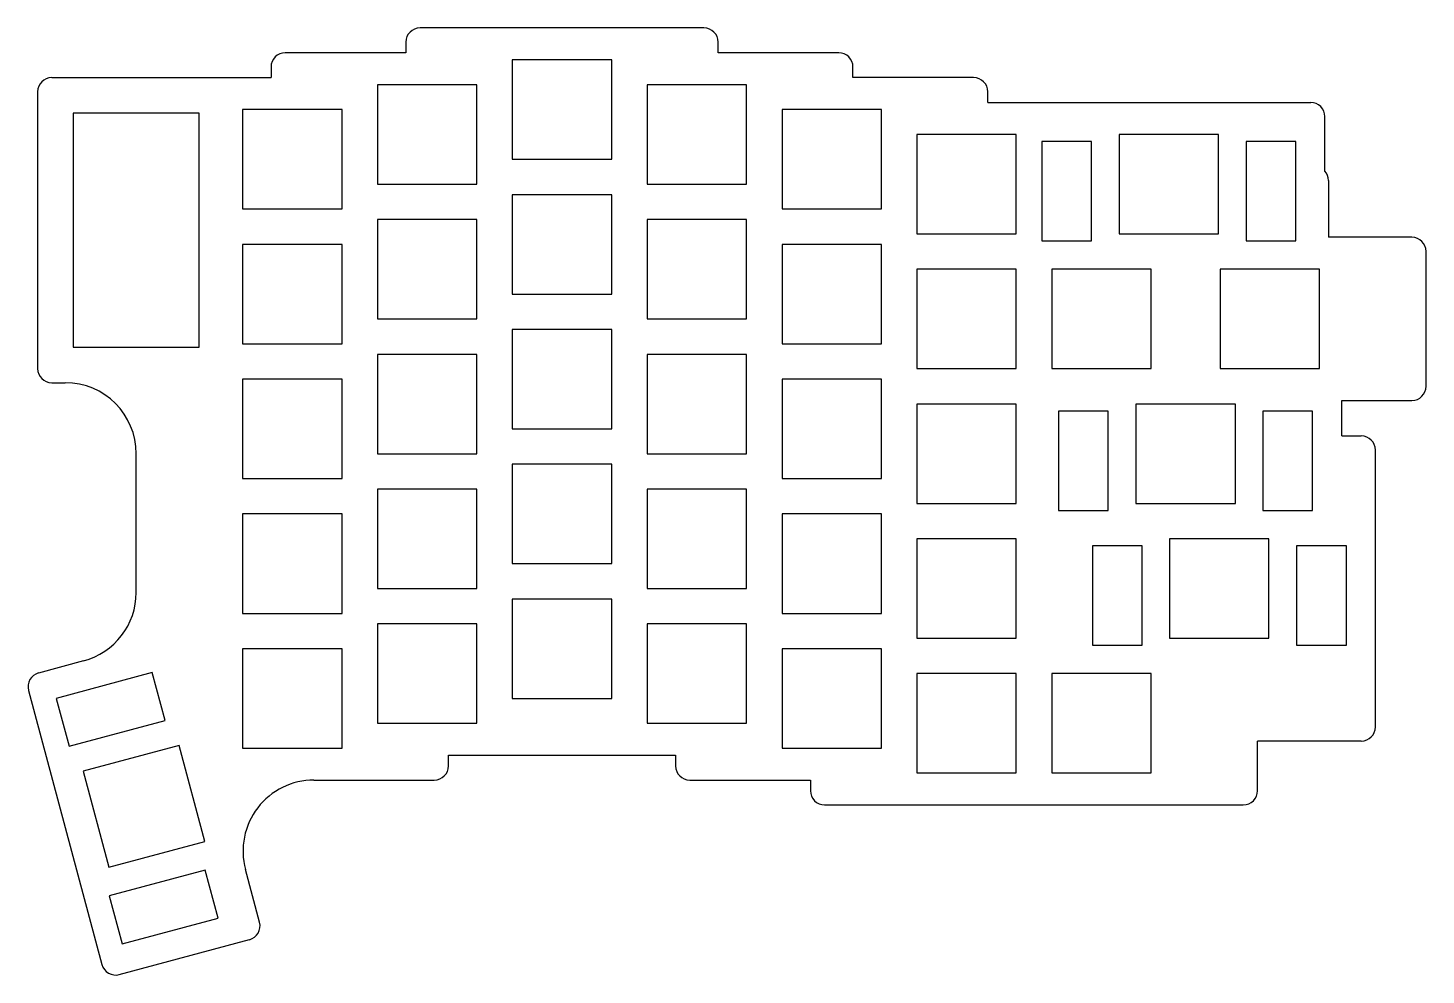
# Model space of a CAD drawing. Header units: millimetres. Extents: x 208 to 405, y -269 to -136.
import ezdxf

# ---------------------------------------------------------------- set-up
doc = ezdxf.new("R2010")
doc.units = ezdxf.units.MM

msp = doc.modelspace()

# ---------------------------------------------------------------- linework, layer by layer
for p, q in [((303, -135.5), (263, -135.5)), ((261, -137.5), (261, -139)), ((305, -139), (305, -137.5)), ((261, -139), (244, -139)), ((322, -139), (305, -139)), ((242, -141), (242, -142.5)), ((290, -140), (276, -140)), ((276, -140), (276, -154)), ((290, -154), (290, -140)), ((324, -142.5), (324, -141)), ((211.11, -142.5), (242, -142.5)), ((271, -143.5), (257, -143.5)), ((257, -143.5), (257, -157.5)), ((271, -157.5), (271, -143.5)), ((309, -143.5), (295, -143.5)), ((295, -143.5), (295, -157.5)), ((309, -157.5), (309, -143.5)), ((341, -142.5), (324, -142.5)), ((209.11, -144.5), (209.11, -183.5)), ((343, -146), (343, -144.5)), ((231.89, -147.5), (214.11, -147.5)), ((214.11, -147.5), (214.11, -180.5)), ((231.89, -180.5), (231.89, -147.5)), ((252, -147), (238, -147)), ((238, -147), (238, -161)), ((252, -161), (252, -147)), ((328, -147), (314, -147)), ((314, -147), (314, -161)), ((328, -161), (328, -147)), ((343, -146), (388.5, -146)), ((390.5, -155.68), (390.5, -148)), ((347, -150.5), (333, -150.5)), ((333, -150.5), (333, -164.5)), ((347, -164.5), (347, -150.5)), ((357.6, -151.5), (350.6, -151.5)), ((350.6, -151.5), (350.6, -165.5)), ((357.6, -165.5), (357.6, -151.5)), ((375.5, -150.5), (361.5, -150.5)), ((361.5, -150.5), (361.5, -164.5)), ((375.5, -164.5), (375.5, -150.5)), ((386.4, -151.5), (379.4, -151.5)), ((379.4, -151.5), (379.4, -165.5)), ((386.4, -165.5), (386.4, -151.5)), ((276, -154), (290, -154)), ((257, -157.5), (271, -157.5)), ((295, -157.5), (309, -157.5)), ((391, -157), (391, -165)), ((290, -159), (276, -159)), ((276, -159), (276, -173)), ((290, -173), (290, -159)), ((238, -161), (252, -161)), ((314, -161), (328, -161)), ((271, -162.5), (257, -162.5)), ((257, -162.5), (257, -176.5)), ((271, -176.5), (271, -162.5)), ((309, -162.5), (295, -162.5)), ((295, -162.5), (295, -176.5)), ((309, -176.5), (309, -162.5)), ((333, -164.5), (347, -164.5)), ((361.5, -164.5), (375.5, -164.5)), ((402.75, -165), (391, -165)), ((252, -166), (238, -166)), ((238, -166), (238, -180)), ((252, -180), (252, -166)), ((328, -166), (314, -166)), ((314, -166), (314, -180)), ((328, -180), (328, -166)), ((350.6, -165.5), (357.6, -165.5)), ((379.4, -165.5), (386.4, -165.5)), ((404.75, -186), (404.75, -167)), ((347, -169.5), (333, -169.5)), ((333, -169.5), (333, -183.5)), ((347, -183.5), (347, -169.5)), ((366, -169.5), (352, -169.5)), ((352, -169.5), (352, -183.5)), ((366, -183.5), (366, -169.5)), ((389.75, -169.5), (375.75, -169.5)), ((375.75, -169.5), (375.75, -183.5)), ((389.75, -183.5), (389.75, -169.5)), ((276, -173), (290, -173)), ((257, -176.5), (271, -176.5)), ((295, -176.5), (309, -176.5)), ((290, -178), (276, -178)), ((276, -178), (276, -192)), ((290, -192), (290, -178)), ((214.11, -180.5), (231.89, -180.5)), ((238, -180), (252, -180)), ((314, -180), (328, -180)), ((271, -181.5), (257, -181.5)), ((257, -181.5), (257, -195.5)), ((271, -195.5), (271, -181.5)), ((309, -181.5), (295, -181.5)), ((295, -181.5), (295, -195.5)), ((309, -195.5), (309, -181.5)), ((252, -185), (238, -185)), ((238, -185), (238, -199)), ((252, -199), (252, -185)), ((328, -185), (314, -185)), ((314, -185), (314, -199)), ((328, -199), (328, -185)), ((333, -183.5), (347, -183.5)), ((352, -183.5), (366, -183.5)), ((375.75, -183.5), (389.75, -183.5)), ((211.11, -185.5), (213, -185.5)), ((347, -188.5), (333, -188.5)), ((333, -188.5), (333, -202.5)), ((347, -202.5), (347, -188.5)), ((377.88, -188.5), (363.88, -188.5)), ((363.88, -188.5), (363.88, -202.5)), ((377.88, -202.5), (377.88, -188.5)), ((392.88, -193), (392.88, -188)), ((392.88, -188), (402.75, -188)), ((359.98, -189.5), (352.98, -189.5)), ((352.98, -189.5), (352.98, -203.5)), ((359.98, -203.5), (359.98, -189.5)), ((388.77, -189.5), (381.77, -189.5)), ((381.77, -189.5), (381.77, -203.5)), ((388.77, -203.5), (388.77, -189.5)), ((276, -192), (290, -192)), ((392.88, -193), (395.62, -193)), ((397.62, -234), (397.62, -195)), ((223, -215.05), (223, -195.5)), ((257, -195.5), (271, -195.5)), ((290, -197), (276, -197)), ((276, -197), (276, -211)), ((290, -211), (290, -197)), ((295, -195.5), (309, -195.5)), ((238, -199), (252, -199)), ((271, -200.5), (257, -200.5)), ((257, -200.5), (257, -214.5)), ((271, -214.5), (271, -200.5)), ((309, -200.5), (295, -200.5)), ((295, -200.5), (295, -214.5)), ((309, -214.5), (309, -200.5)), ((314, -199), (328, -199)), ((333, -202.5), (347, -202.5)), ((363.88, -202.5), (377.88, -202.5)), ((252, -204), (238, -204)), ((238, -204), (238, -218)), ((252, -218), (252, -204)), ((328, -204), (314, -204)), ((314, -204), (314, -218)), ((328, -218), (328, -204)), ((352.98, -203.5), (359.98, -203.5)), ((381.77, -203.5), (388.77, -203.5)), ((347, -207.5), (333, -207.5)), ((333, -207.5), (333, -221.5)), ((347, -221.5), (347, -207.5)), ((364.73, -208.5), (357.73, -208.5)), ((357.73, -208.5), (357.73, -222.5)), ((364.73, -222.5), (364.73, -208.5)), ((382.62, -207.5), (368.62, -207.5)), ((368.62, -207.5), (368.62, -221.5)), ((382.62, -221.5), (382.62, -207.5)), ((393.52, -208.5), (386.52, -208.5)), ((386.52, -208.5), (386.52, -222.5)), ((393.52, -222.5), (393.52, -208.5)), ((276, -211), (290, -211)), ((257, -214.5), (271, -214.5)), ((295, -214.5), (309, -214.5)), ((290, -216), (276, -216)), ((276, -216), (276, -230)), ((290, -230), (290, -216)), ((238, -218), (252, -218)), ((314, -218), (328, -218)), ((271, -219.5), (257, -219.5)), ((257, -219.5), (257, -233.5)), ((271, -233.5), (271, -219.5)), ((309, -219.5), (295, -219.5)), ((295, -219.5), (295, -233.5)), ((309, -233.5), (309, -219.5)), ((333, -221.5), (347, -221.5)), ((357.73, -222.5), (364.73, -222.5)), ((368.62, -221.5), (382.62, -221.5)), ((386.52, -222.5), (393.52, -222.5)), ((252, -223), (238, -223)), ((238, -223), (238, -237)), ((252, -237), (252, -223)), ((328, -223), (314, -223)), ((314, -223), (314, -237)), ((328, -237), (328, -223)), ((215.59, -224.7), (209.23, -226.41)), ((225.26, -226.36), (211.74, -229.98)), ((227.07, -233.12), (225.26, -226.36)), ((347, -226.5), (333, -226.5)), ((333, -226.5), (333, -240.5)), ((347, -240.5), (347, -226.5)), ((366, -226.5), (352, -226.5)), ((352, -226.5), (352, -240.5)), ((366, -240.5), (366, -226.5)), ((207.82, -228.86), (218.17, -267.49)), ((211.74, -229.98), (213.55, -236.74)), ((276, -230), (290, -230)), ((213.55, -236.74), (227.07, -233.12)), ((257, -233.5), (271, -233.5)), ((295, -233.5), (309, -233.5)), ((381, -243), (381, -236)), ((395.62, -236), (381, -236)), ((229.05, -236.63), (215.53, -240.25)), ((232.67, -250.15), (229.05, -236.63)), ((238, -237), (252, -237)), ((267, -239.5), (267, -238)), ((267, -238), (299, -238)), ((299, -238), (299, -239.5)), ((314, -237), (328, -237)), ((215.53, -240.25), (219.15, -253.77)), ((248.05, -241.5), (265, -241.5)), ((301, -241.5), (318, -241.5)), ((318, -241.5), (318, -243)), ((333, -240.5), (347, -240.5)), ((352, -240.5), (366, -240.5)), ((320, -245), (379, -245)), ((219.15, -253.77), (232.67, -250.15)), ((240.38, -261.54), (238.39, -254.09)), ((232.72, -254.18), (219.19, -257.8)), ((234.53, -260.94), (232.72, -254.18)), ((219.19, -257.8), (221.01, -264.56)), ((221.01, -264.56), (234.53, -260.94)), ((220.62, -268.91), (238.97, -263.99))]:
    msp.add_line(p, q)
for centre, radius, start, end in [((263, -137.5), 2, 90, 180), ((303, -137.5), 2, 0, 90), ((244, -141), 2, 90, 180), ((322, -141), 2, 0, 90), ((211.11, -144.5), 2, 90, 180), ((341, -144.5), 2, 0, 90), ((388.5, -148), 2, 360, 90), ((389, -157), 2, 360, 401.4096), ((402.75, -167), 2, 0, 90), ((211.11, -183.5), 2, 180, 270), ((213, -195.5), 10, 0, 90), ((402.75, -186), 2, 270, 360), ((395.62, -195), 2, 0, 90), ((213, -215.05), 10, 285, 0), ((209.75, -228.34), 2, 105, 195), ((395.62, -234), 2, 270, 0), ((265, -239.5), 2, 270, 360), ((301, -239.5), 2, 180, 270), ((248.05, -251.5), 10, 90, 195), ((320, -243), 2, 180, 270), ((379, -243), 2, 270, 360), ((238.45, -262.06), 2, 285, 375), ((220.1, -266.98), 2, 195, 285)]:
    msp.add_arc(centre, radius, start, end)

doc.saveas('drawing.dxf')
